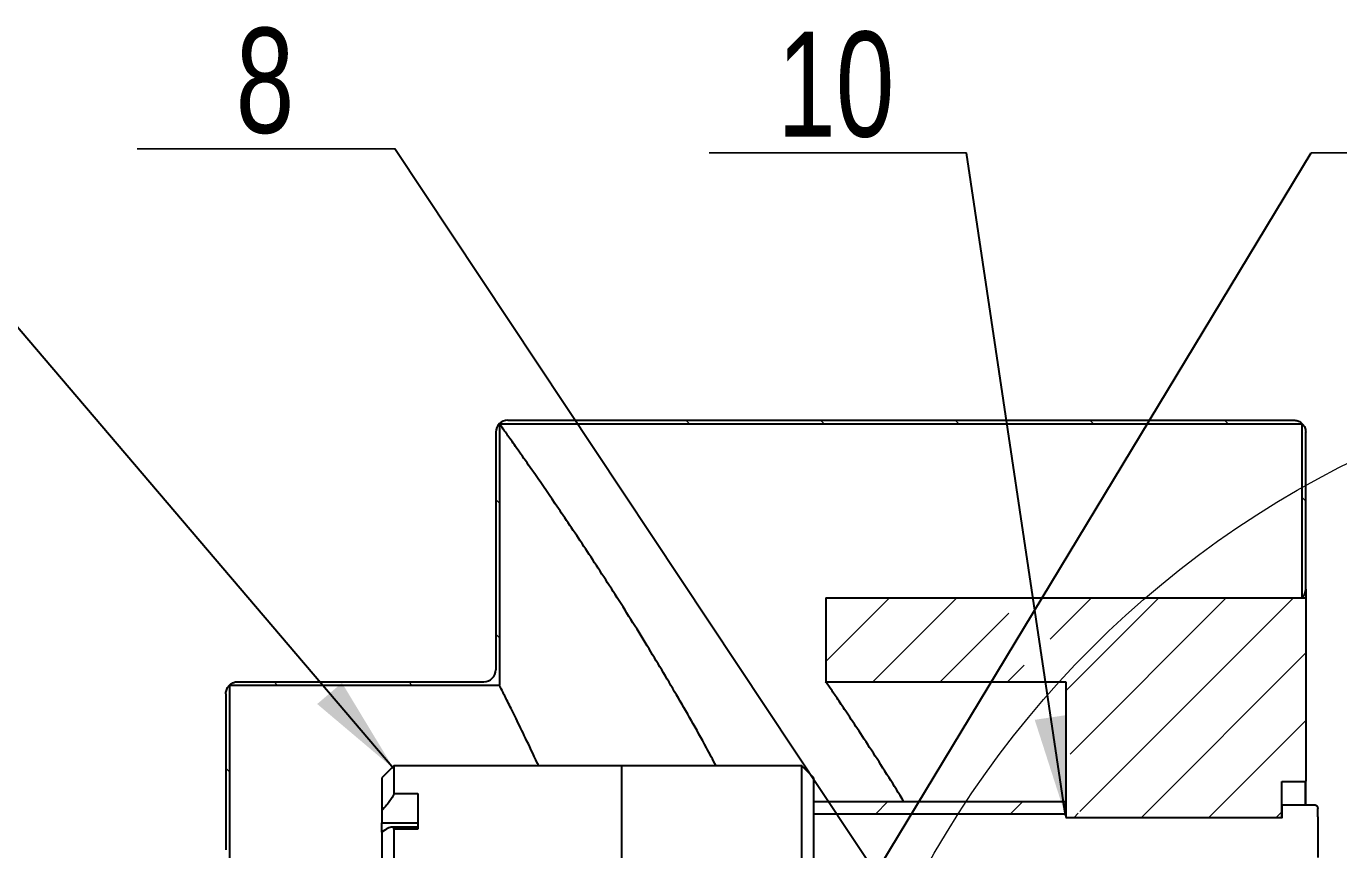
# Model space of a CAD drawing. Header units: millimetres. Extents: x 2 to 1187, y 2 to 839.
# Drawn here: x 628.75 to 672.51, y 762.36 to 789.81 of the extents above; entities that cross this region are included whole.
import ezdxf

# ---------------------------------------------------------------- set-up
doc = ezdxf.new("R2010")
doc.units = ezdxf.units.MM
doc.styles.add('SLDTEXTSTYLE0', font='TXT', dxfattribs={"width": 0.75})
doc.dimstyles.new('SLDDIMSTYLE0', dxfattribs={"dimtxt": 0.18, "dimasz": 3.302, "dimexe": 0, "dimexo": 0.0625, "dimgap": 0, "dimtad": 0, "dimtih": 1, "dimtoh": 1, "dimdec": 0, "dimrnd": 1e-09, "dimzin": 0, "dimdsep": 46, "dimtxsty": 'Standard', "dimsah": 1, "dimcen": 0.09, "dimadec": 0, "dimazin": 0, "dimtfac": 3.302, "dimtdec": 0, "dimtofl": 0, "dimtmove": 0, "dimatfit": 3, "dimfxl": 1, "dimfrac": 2, "dimtolj": 1, "dimtzin": 0, "dimarcsym": 0})

# ---------------------------------------------------------------- blocks, each defined once
blk = doc.blocks.new('SW_HATCH_0')
at = {"color": 0, "linetype": 'Continuous', "lineweight": 18}
for p, q in [((-0.663, 256.759), (-0.543, 256.639)), ((3.827, 256.759), (3.947, 256.639)), ((8.317, 256.759), (8.437, 256.639)), ((12.807, 256.759), (12.927, 256.639)), ((17.297, 256.759), (17.417, 256.639)), ((-7, 254.115), (-6.88, 253.995)), ((19.88, 254.176), (20, 254.056)), ((6.128, 250.839), (4, 248.712)), ((8.373, 250.839), (5.573, 248.039)), ((12.863, 250.839), (11.476, 249.453)), ((15.108, 250.839), (12, 247.732)), ((17.353, 250.839), (12.142, 245.628)), ((19.598, 250.839), (12.474, 243.716)), ((10.105, 250.327), (7.818, 248.039)), ((-7, 249.625), (-6.88, 249.505)), ((20, 248.997), (14.523, 243.519)), ((10.611, 248.588), (10.063, 248.039)), ((-14.395, 248.039), (-14.275, 247.919)), ((-9.905, 248.039), (-9.785, 247.919)), ((20, 246.751), (16.768, 243.519)), ((-16, 245.154), (-15.88, 245.034)), ((6.063, 244.039), (5.663, 243.639)), ((10.553, 244.039), (10.153, 243.639)), ((12.416, 243.658), (12.278, 243.519)), ((19.2, 243.706), (19.013, 243.519))]:
    blk.add_line(p, q, dxfattribs=at)
blk = doc.blocks.new('SW_NOTE_0_10')
at = {"color": 0, "linetype": 'Continuous', "lineweight": 0}
for p, q in [((0, 0), (8.586, 0)), ((8.586, 0), (0, 0)), ((0, 0), (8.586, 0)), ((8.586, 0), (0, 0)), ((0, 0), (8.586, 0)), ((8.586, 0), (0, 0))]:
    blk.add_line(p, q, dxfattribs=at)
at = {"color": 0, "linetype": 'Continuous', "lineweight": 0, "insert": (4.222, 4.035), "char_height": 3.5, "attachment_point": 2, "style": 'SLDTEXTSTYLE0'}
blk.add_mtext('30', dxfattribs=at)
blk = doc.blocks.new('SW_NOTE_0_11')
at = {"color": 0, "linetype": 'Continuous', "lineweight": 0}
for p, q in [((-8.586, 0), (0, 0)), ((0, 0), (-8.586, 0)), ((-8.586, 0), (0, 0)), ((0, 0), (-8.586, 0)), ((-8.586, 0), (0, 0)), ((0, 0), (-8.586, 0))]:
    blk.add_line(p, q, dxfattribs=at)
at = {"color": 0, "linetype": 'Continuous', "lineweight": 0, "insert": (-4.328, 4.035), "char_height": 3.5, "attachment_point": 2, "style": 'SLDTEXTSTYLE0'}
blk.add_mtext('8', dxfattribs=at)
blk = doc.blocks.new('SW_NOTE_0_12')
at = {"color": 0, "linetype": 'Continuous', "lineweight": 0}
for p, q in [((-8.586, 0), (0, 0)), ((0, 0), (-8.586, 0)), ((-8.586, 0), (0, 0)), ((0, 0), (-8.586, 0)), ((-8.586, 0), (0, 0)), ((0, 0), (-8.586, 0))]:
    blk.add_line(p, q, dxfattribs=at)
at = {"color": 0, "linetype": 'Continuous', "lineweight": 0, "insert": (-4.363, 4.035), "char_height": 3.5, "attachment_point": 2, "style": 'SLDTEXTSTYLE0'}
blk.add_mtext('10', dxfattribs=at)

msp = doc.modelspace()

# ---------------------------------------------------------------- linework, layer by layer
at = {"color": 7, "linetype": 'Continuous', "lineweight": 25}
for p, q in [((644.404446, 776.283728), (644.404446, 768.364627)), ((644.524446, 776.563728), (671.284446, 776.563728)), ((644.524446, 776.563728), (644.524446, 767.844627)), ((644.804446, 776.683728), (671.004446, 776.683728)), ((671.284446, 770.764627), (671.284446, 776.563728)), ((671.404446, 771.050284), (671.404446, 776.283728)), ((671.404446, 771.050284), (671.404446, 770.764627)), ((655.404446, 770.764627), (655.404446, 767.964627)), ((655.404446, 770.764627), (671.404446, 770.764627)), ((671.404446, 770.764627), (671.404446, 764.644827)), ((635.804446, 767.964627), (644.004446, 767.964627)), ((644.408106, 768.357465), (644.404446, 768.364627)), ((655.404446, 767.964627), (663.404446, 767.964627)), ((663.404446, 767.964627), (663.404446, 763.444627)), ((635.404446, 767.564627), (635.404446, 762.364627)), ((635.524446, 767.844627), (644.524446, 767.844627)), ((635.524446, 767.844627), (635.524446, 761.844627)), ((641.004445, 765.164618), (640.604446, 764.764622)), ((648.604446, 765.164618), (641.004445, 765.164618)), ((654.604446, 765.164627), (648.604446, 765.164627)), ((655.004446, 764.764627), (654.604446, 765.164627)), ((670.604446, 764.634827), (671.394446, 764.634827)), ((670.604446, 763.444627), (670.604446, 764.634827)), ((671.394446, 764.634827), (671.404446, 764.644827)), ((671.394446, 763.886795), (671.394446, 764.634827)), ((671.404446, 763.886912), (671.404446, 764.644827)), ((641.004445, 764.236529), (641.804446, 764.236529)), ((641.804446, 764.236529), (641.804446, 763.05478)), ((663.404446, 763.964627), (655.004446, 763.964627)), ((663.394446, 763.564627), (663.404446, 763.574627)), ((663.404446, 763.574627), (663.404446, 763.964627)), ((670.604446, 763.864627), (670.604446, 763.412297)), ((670.604446, 763.864627), (671.684446, 763.864627)), ((671.804446, 763.457447), (671.804446, 763.744627)), ((640.604446, 763.257573), (641.804446, 763.257573)), ((655.004446, 763.564627), (663.394446, 763.564627)), ((663.404446, 763.444627), (670.604446, 763.444627)), ((671.804446, 763.457447), (671.804446, 763.278548)), ((671.804446, 763.278548), (671.804446, 762.619202)), ((641.804446, 763.119254), (640.940471, 763.119254)), ((641.804446, 763.05478), (641.004445, 763.05478)), ((671.804446, 762.619202), (671.804446, 762.105281))]:
    msp.add_line(p, q, dxfattribs=at)
at = {"color": 7, "linetype": 'Continuous', "lineweight": 18}
msp.add_circle((687.404448, 745.964627), 32.716026, dxfattribs=at)
at = {"color": 7, "linetype": 'Continuous', "lineweight": 25}
for centre, start, end in [((644.804446, 776.283728), 90, 180), ((671.004446, 771.050284), 314.427004, 0), ((644.004446, 768.364627), 270, 0)]:
    msp.add_arc(centre, 0.4, start, end, dxfattribs=at)
for points, knots in [([(651.745479, 765.164627), (651.639061, 765.366028), (651.199255, 766.198372), (650.423834, 767.541861), (649.397352, 769.26309), (648.371943, 770.897483), (647.369177, 772.437737), (646.466951, 773.781432), (645.773817, 774.788832), (645.275856, 775.502487), (644.927673, 775.996504), (644.68066, 776.34472), (644.545359, 776.534414), (644.530725, 776.554927), (644.524446, 776.563728)], [0, 0, 0, 0, 0.029089987, 0.1202223, 0.211351245, 0.315502162, 0.419638386, 0.527709983, 0.635757722, 0.711185639, 0.786608229, 0.864166947, 0.941722202, 1, 1, 1, 1]), ([(671.004446, 776.683728), (671.049389, 776.679311), (671.139301, 776.670475), (671.259161, 776.601549), (671.349642, 776.500069), (671.397608, 776.387584), (671.402503, 776.313242), (671.404446, 776.283728)], [0, 0, 0, 0, 0.2145675728, 0.4292612124, 0.643954852, 0.8586484916, 1, 1, 1, 1]), ([(635.404446, 767.564627), (635.404996, 767.580065), (635.407141, 767.640274), (635.438222, 767.743168), (635.517627, 767.854433), (635.629717, 767.932702), (635.731568, 767.962252), (635.79039, 767.964169), (635.804446, 767.964627)], [0, 0, 0, 0, 0.074016936, 0.288664438, 0.503311941, 0.717959444, 0.932606947, 1, 1, 1, 1]), ([(658.009568, 763.964627), (657.841587, 764.237259), (657.480545, 764.823228), (656.977468, 765.608818), (656.504258, 766.334101), (656.10981, 766.926505), (655.801066, 767.384334), (655.577124, 767.712944), (655.432234, 767.924335), (655.413709, 767.951196), (655.404446, 767.964627)], [0, 0, 0, 0, 0.111382689, 0.239395876, 0.370918535, 0.502425812, 0.624728256, 0.747020914, 0.873512723, 1, 1, 1, 1]), ([(645.827417, 765.164618), (645.816604, 765.18848), (645.655071, 765.544963), (645.396516, 766.082547), (645.068238, 766.761708), (644.81287, 767.274632), (644.631101, 767.635579), (644.537634, 767.818749), (644.528191, 767.837278), (644.524446, 767.844627)], [0, 0, 0, 0, 0.0129564462, 0.1935636015, 0.363224872, 0.5328736893, 0.7086680341, 0.8844538071, 1, 1, 1, 1]), ([(641.004445, 764.236529), (641.002667, 764.22474), (640.999032, 764.200636), (640.963373, 764.124467), (640.885503, 764.004609), (640.755572, 763.840809), (640.658092, 763.733286), (640.604446, 763.674112)], [0, 0, 0, 0, 0.114287573, 0.233687267, 0.496282945, 0.722787169, 1, 1, 1, 1]), ([(671.684446, 763.864627), (671.69791, 763.863305), (671.724865, 763.86066), (671.760816, 763.840009), (671.787974, 763.809577), (671.802388, 763.775821), (671.803861, 763.7535), (671.804446, 763.744627)], [0, 0, 0, 0, 0.2142728959, 0.4289660219, 0.643659148, 0.858352274, 1, 1, 1, 1]), ([(640.604446, 762.948847), (640.604446, 762.987792), (640.604446, 763.102502), (640.604446, 763.195891), (640.604446, 763.257573)], [0, 0, 0, 0, 0.339514689, 1, 1, 1, 1]), ([(640.94046, 763.119286), (640.920171, 763.116777), (640.878118, 763.111576), (640.767614, 763.062006), (640.669594, 762.994028), (640.604446, 762.948847)], [0, 0, 0, 0, 0.2381668821, 0.4936540655, 1, 1, 1, 1]), ([(641.004445, 763.05478), (641.001348, 763.073583), (640.995004, 763.112095), (640.958925, 763.116852), (640.94046, 763.119286)], [0, 0, 0, 0, 0.488215072, 1, 1, 1, 1])]:
    msp.add_open_spline(points, degree=3, knots=knots, dxfattribs=at)
for points in [[(641.004445, 765.164618), (641.004445, 765.125238), (641.004445, 765.046478), (641.004445, 764.506512), (641.004445, 764.236529)], [(648.604446, 745.964627), (648.604446, 746.802383), (648.604446, 748.477896), (648.604446, 750.948162), (648.604446, 753.333159), (648.604446, 755.592076), (648.604446, 757.686273), (648.604446, 759.579877), (648.604446, 761.240642), (648.604446, 762.639577), (648.604446, 763.754892), (648.604446, 764.55949), (648.604446, 765.069512), (648.604446, 765.132916), (648.604446, 765.164618)], [(654.604446, 745.964627), (654.604446, 746.802384), (654.604446, 748.477897), (654.604446, 750.948164), (654.604446, 753.333162), (654.604446, 755.59208), (654.604446, 757.686279), (654.604446, 759.579884), (654.604446, 761.240649), (654.604446, 762.639585), (654.604446, 763.7549), (654.604446, 764.559499), (654.604446, 765.069521), (654.604446, 765.132925), (654.604446, 765.164627)], [(640.604446, 764.764622), (640.604446, 764.718181), (640.604446, 764.625299), (640.604446, 763.991175), (640.604446, 763.674112)], [(655.004446, 745.964627), (655.004446, 746.78493), (655.004446, 748.425537), (655.004446, 750.84434), (655.004446, 753.179651), (655.004446, 755.391508), (655.004446, 757.442077), (655.004446, 759.296232), (655.004446, 760.922399), (655.004446, 762.29219), (655.004446, 763.384269), (655.004446, 764.172106), (655.004446, 764.671502), (655.004446, 764.733585), (655.004446, 764.764627)], [(640.604446, 763.674112), (640.604446, 763.635945), (640.604446, 763.559612), (640.604446, 763.449176), (640.604446, 763.345578), (640.604446, 763.286908), (640.604446, 763.257573)], [(640.604446, 762.948847), (640.604446, 762.441268), (640.604446, 761.42611), (640.604446, 759.314526), (640.604446, 756.865172), (640.604446, 754.971992), (640.604446, 754.025401)], [(641.004445, 763.05478), (641.004445, 762.559546), (641.004445, 761.569077), (641.004445, 759.588807), (641.004445, 757.322123), (641.004445, 755.583938), (641.004445, 754.714846)]]:
    msp.add_open_spline(points, degree=3, dxfattribs=at)

# ---------------------------------------------------------------- block references
for name, p in [('SW_NOTE_0_11', (641.035354, 785.723535)), ('SW_NOTE_0_12', (660.10101, 785.597273)), ('SW_NOTE_0_10', (671.590909, 785.597273))]:
    msp.add_blockref(name, p, dxfattribs=at)
at = {"color": 7, "linetype": 'Continuous', "lineweight": 18}
msp.add_blockref('SW_HATCH_0', (651.404446, 519.925139), dxfattribs=at)

# ---------------------------------------------------------------- leaders
at = {"color": 7, "linetype": 'Continuous', "lineweight": 25}
for points in [[(641.004445, 765.062489), (623.484848, 785.597273)], [(662.804446, 752.964627), (641.035354, 785.723535)], [(655.058606, 758.264712), (671.590909, 785.597273)], [(663.394446, 763.508946), (660.10101, 785.597273)], [(671.404446, 730.77863), (687.626263, 785.723535)]]:
    msp.add_leader(points, dimstyle='SLDDIMSTYLE0', dxfattribs=at)

doc.saveas('drawing.dxf')
